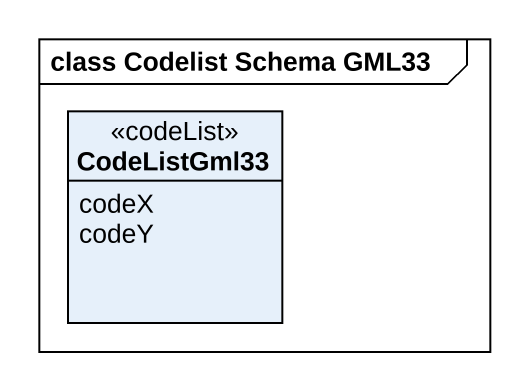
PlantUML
@startuml
mainframe class Codelist Schema GML33
hide circle
hide empty members
class CodeListGml33 <<codeList>> {
  codeX
  codeY
}
@enduml
